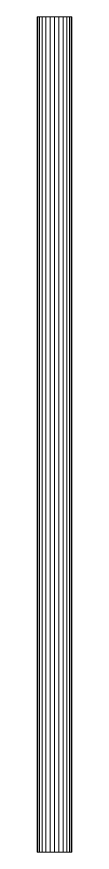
# Model space of a CAD drawing. Header units: inches. Extents: x -3325 to -59, y 5 to 733.
# Drawn here: x -1848.57 to -1846.68, y 164.11 to 210.12 of the extents above; entities that cross this region are included whole.
import ezdxf

# ---------------------------------------------------------------- set-up
doc = ezdxf.new("R2010")
doc.units = ezdxf.units.IN
doc.header["$MEASUREMENT"] = 0
doc.layers.add('P-PIPE', color=10, linetype='Continuous', lineweight=9)

msp = doc.modelspace()

# ---------------------------------------------------------------- linework, layer by layer
at = {"layer": 'P-PIPE', "color": 1}
msp.add_line((-1847.625, 164.109, 1084), (-1847.625, 210.121, 1084), dxfattribs=at)
msp.add_line((-1847.625, 164.109, 1084), (-1847.625, 210.121, 1084), dxfattribs=at)

# ---------------------------------------------------------------- meshes
mesh = msp.add_polyface(dxfattribs=at)
corners = [(-1846.675, 210.121, 1084), (-1846.707, 210.121, 1083.754), (-1846.802, 210.121, 1083.525), (-1846.953, 210.121, 1083.328), (-1847.15, 210.121, 1083.177), (-1847.379, 210.121, 1083.082), (-1847.625, 210.121, 1083.05), (-1847.871, 210.121, 1083.082), (-1848.1, 210.121, 1083.177), (-1848.297, 210.121, 1083.328), (-1848.448, 210.121, 1083.525), (-1848.543, 210.121, 1083.754), (-1848.575, 210.121, 1084), (-1848.543, 210.121, 1084.246), (-1848.448, 210.121, 1084.475), (-1848.297, 210.121, 1084.672), (-1848.1, 210.121, 1084.823), (-1847.871, 210.121, 1084.918), (-1847.625, 210.121, 1084.95), (-1847.379, 210.121, 1084.918), (-1847.15, 210.121, 1084.823), (-1846.953, 210.121, 1084.672), (-1846.802, 210.121, 1084.475), (-1846.707, 210.121, 1084.246)]
mesh.append_faces([[corners[k] for k in face] for face in [(6, 4, 5)]], dxfattribs={"vtx0": -1, "color": 1})
mesh.append_faces([[corners[k] for k in face] for face in [(4, 8, 3)]], dxfattribs={"vtx0": -1, "vtx1": -1, "color": 1})
mesh.append_faces([[corners[k] for k in face] for face in [(15, 21, 3)]], dxfattribs={"vtx0": -1, "vtx1": -1, "vtx2": -1, "color": 1})
mesh.append_faces([[corners[k] for k in face] for face in [(3, 8, 9, 15)]], dxfattribs={"vtx0": -1, "vtx2": -1, "vtx3": -1, "color": 1})
mesh.append_faces([[corners[k] for k in face] for face in [(0, 1, 23), (19, 20, 18)]], dxfattribs={"vtx1": -1, "color": 1})
mesh.append_faces([[corners[k] for k in face] for face in [(15, 16, 20, 21)]], dxfattribs={"vtx1": -1, "vtx3": -1, "color": 1})
mesh.append_faces([[corners[k] for k in face] for face in [(11, 12, 13)]], dxfattribs={"vtx2": -1, "color": 1})
mesh.append_faces([[corners[k] for k in face] for face in [(6, 7, 8, 4), (9, 10, 11, 13), (1, 2, 3, 21), (13, 14, 15, 9), (16, 17, 18, 20), (21, 22, 23, 1)]], dxfattribs={"vtx2": -1, "vtx3": -1, "color": 1})
mesh = msp.add_polyface(dxfattribs=at)
corners = [(-1848.575, 164.109, 1084), (-1848.543, 164.109, 1084.246), (-1848.448, 164.109, 1084.475), (-1848.297, 164.109, 1084.672), (-1848.1, 164.109, 1084.823), (-1847.871, 164.109, 1084.918), (-1847.625, 164.109, 1084.95), (-1847.625, 210.121, 1084.95), (-1847.871, 210.121, 1084.918), (-1848.1, 210.121, 1084.823), (-1848.297, 210.121, 1084.672), (-1848.448, 210.121, 1084.475), (-1848.543, 210.121, 1084.246), (-1848.575, 210.121, 1084)]
mesh.append_faces([[corners[k] for k in face] for face in [(7, 8, 5, 6)]], dxfattribs={"vtx1": -1, "color": 1})
mesh.append_faces([[corners[k] for k in face] for face in [(8, 9, 4, 5), (3, 4, 9, 10), (11, 12, 1, 2), (2, 3, 10, 11)]], dxfattribs={"vtx1": -1, "vtx3": -1, "color": 1})
mesh.append_faces([[corners[k] for k in face] for face in [(12, 13, 0, 1)]], dxfattribs={"vtx3": -1, "color": 1})
mesh = msp.add_polyface(dxfattribs=at)
corners = [(-1847.625, 164.109, 1083.05), (-1847.871, 164.109, 1083.082), (-1848.1, 164.109, 1083.177), (-1848.297, 164.109, 1083.328), (-1848.448, 164.109, 1083.525), (-1848.543, 164.109, 1083.754), (-1848.575, 164.109, 1084), (-1848.575, 210.121, 1084), (-1848.543, 210.121, 1083.754), (-1848.448, 210.121, 1083.525), (-1848.297, 210.121, 1083.328), (-1848.1, 210.121, 1083.177), (-1847.871, 210.121, 1083.082), (-1847.625, 210.121, 1083.05)]
mesh.append_faces([[corners[k] for k in face] for face in [(7, 8, 5, 6)]], dxfattribs={"vtx1": -1, "color": 1})
mesh.append_faces([[corners[k] for k in face] for face in [(8, 9, 4, 5), (3, 4, 9, 10), (11, 12, 1, 2), (2, 3, 10, 11)]], dxfattribs={"vtx1": -1, "vtx3": -1, "color": 1})
mesh.append_faces([[corners[k] for k in face] for face in [(12, 13, 0, 1)]], dxfattribs={"vtx3": -1, "color": 1})
mesh = msp.add_polyface(dxfattribs=at)
corners = [(-1847.625, 164.109, 1084.95), (-1847.379, 164.109, 1084.918), (-1847.15, 164.109, 1084.823), (-1846.953, 164.109, 1084.672), (-1846.802, 164.109, 1084.475), (-1846.707, 164.109, 1084.246), (-1846.675, 164.109, 1084), (-1846.675, 210.121, 1084), (-1846.707, 210.121, 1084.246), (-1846.802, 210.121, 1084.475), (-1846.953, 210.121, 1084.672), (-1847.15, 210.121, 1084.823), (-1847.379, 210.121, 1084.918), (-1847.625, 210.121, 1084.95)]
mesh.append_faces([[corners[k] for k in face] for face in [(8, 9, 4, 5), (3, 4, 9, 10), (11, 12, 1, 2), (2, 3, 10, 11)]], dxfattribs={"vtx1": -1, "vtx3": -1, "color": 1})
mesh.append_faces([[corners[k] for k in face] for face in [(6, 7, 8, 5)]], dxfattribs={"vtx2": -1, "color": 1})
mesh.append_faces([[corners[k] for k in face] for face in [(12, 13, 0, 1)]], dxfattribs={"vtx3": -1, "color": 1})
mesh = msp.add_polyface(dxfattribs=at)
corners = [(-1846.675, 164.109, 1084), (-1846.707, 164.109, 1083.754), (-1846.802, 164.109, 1083.525), (-1846.953, 164.109, 1083.328), (-1847.15, 164.109, 1083.177), (-1847.379, 164.109, 1083.082), (-1847.625, 164.109, 1083.05), (-1847.625, 210.121, 1083.05), (-1847.379, 210.121, 1083.082), (-1847.15, 210.121, 1083.177), (-1846.953, 210.121, 1083.328), (-1846.802, 210.121, 1083.525), (-1846.707, 210.121, 1083.754), (-1846.675, 210.121, 1084)]
mesh.append_faces([[corners[k] for k in face] for face in [(7, 8, 5, 6)]], dxfattribs={"vtx1": -1, "color": 1})
mesh.append_faces([[corners[k] for k in face] for face in [(8, 9, 4, 5), (3, 4, 9, 10), (11, 12, 1, 2), (2, 3, 10, 11)]], dxfattribs={"vtx1": -1, "vtx3": -1, "color": 1})
mesh.append_faces([[corners[k] for k in face] for face in [(12, 13, 0, 1)]], dxfattribs={"vtx3": -1, "color": 1})
mesh = msp.add_polyface(dxfattribs=at)
corners = [(-1846.675, 164.109, 1084), (-1846.707, 164.109, 1084.246), (-1846.802, 164.109, 1084.475), (-1846.953, 164.109, 1084.672), (-1847.15, 164.109, 1084.823), (-1847.379, 164.109, 1084.918), (-1847.625, 164.109, 1084.95), (-1847.871, 164.109, 1084.918), (-1848.1, 164.109, 1084.823), (-1848.297, 164.109, 1084.672), (-1848.448, 164.109, 1084.475), (-1848.543, 164.109, 1084.246), (-1848.575, 164.109, 1084), (-1848.543, 164.109, 1083.754), (-1848.448, 164.109, 1083.525), (-1848.297, 164.109, 1083.328), (-1848.1, 164.109, 1083.177), (-1847.871, 164.109, 1083.082), (-1847.625, 164.109, 1083.05), (-1847.379, 164.109, 1083.082), (-1847.15, 164.109, 1083.177), (-1846.953, 164.109, 1083.328), (-1846.802, 164.109, 1083.525), (-1846.707, 164.109, 1083.754)]
mesh.append_faces([[corners[k] for k in face] for face in [(6, 4, 5)]], dxfattribs={"vtx0": -1, "color": 1})
mesh.append_faces([[corners[k] for k in face] for face in [(21, 16, 20)]], dxfattribs={"vtx0": -1, "vtx1": -1, "color": 1})
mesh.append_faces([[corners[k] for k in face] for face in [(9, 21, 3, 4)]], dxfattribs={"vtx0": -1, "vtx1": -1, "vtx3": -1, "color": 1})
mesh.append_faces([[corners[k] for k in face] for face in [(17, 18, 16), (2, 3, 1)]], dxfattribs={"vtx1": -1, "color": 1})
mesh.append_faces([[corners[k] for k in face] for face in [(15, 16, 21, 9), (8, 9, 4, 6)]], dxfattribs={"vtx1": -1, "vtx2": -1, "vtx3": -1, "color": 1})
mesh.append_faces([[corners[k] for k in face] for face in [(11, 12, 13), (6, 7, 8)]], dxfattribs={"vtx2": -1, "color": 1})
mesh.append_faces([[corners[k] for k in face] for face in [(13, 14, 15, 11), (18, 19, 20, 16), (21, 22, 23, 3), (9, 10, 11, 15), (23, 0, 1, 3)]], dxfattribs={"vtx2": -1, "vtx3": -1, "color": 1})

doc.saveas('drawing.dxf')
